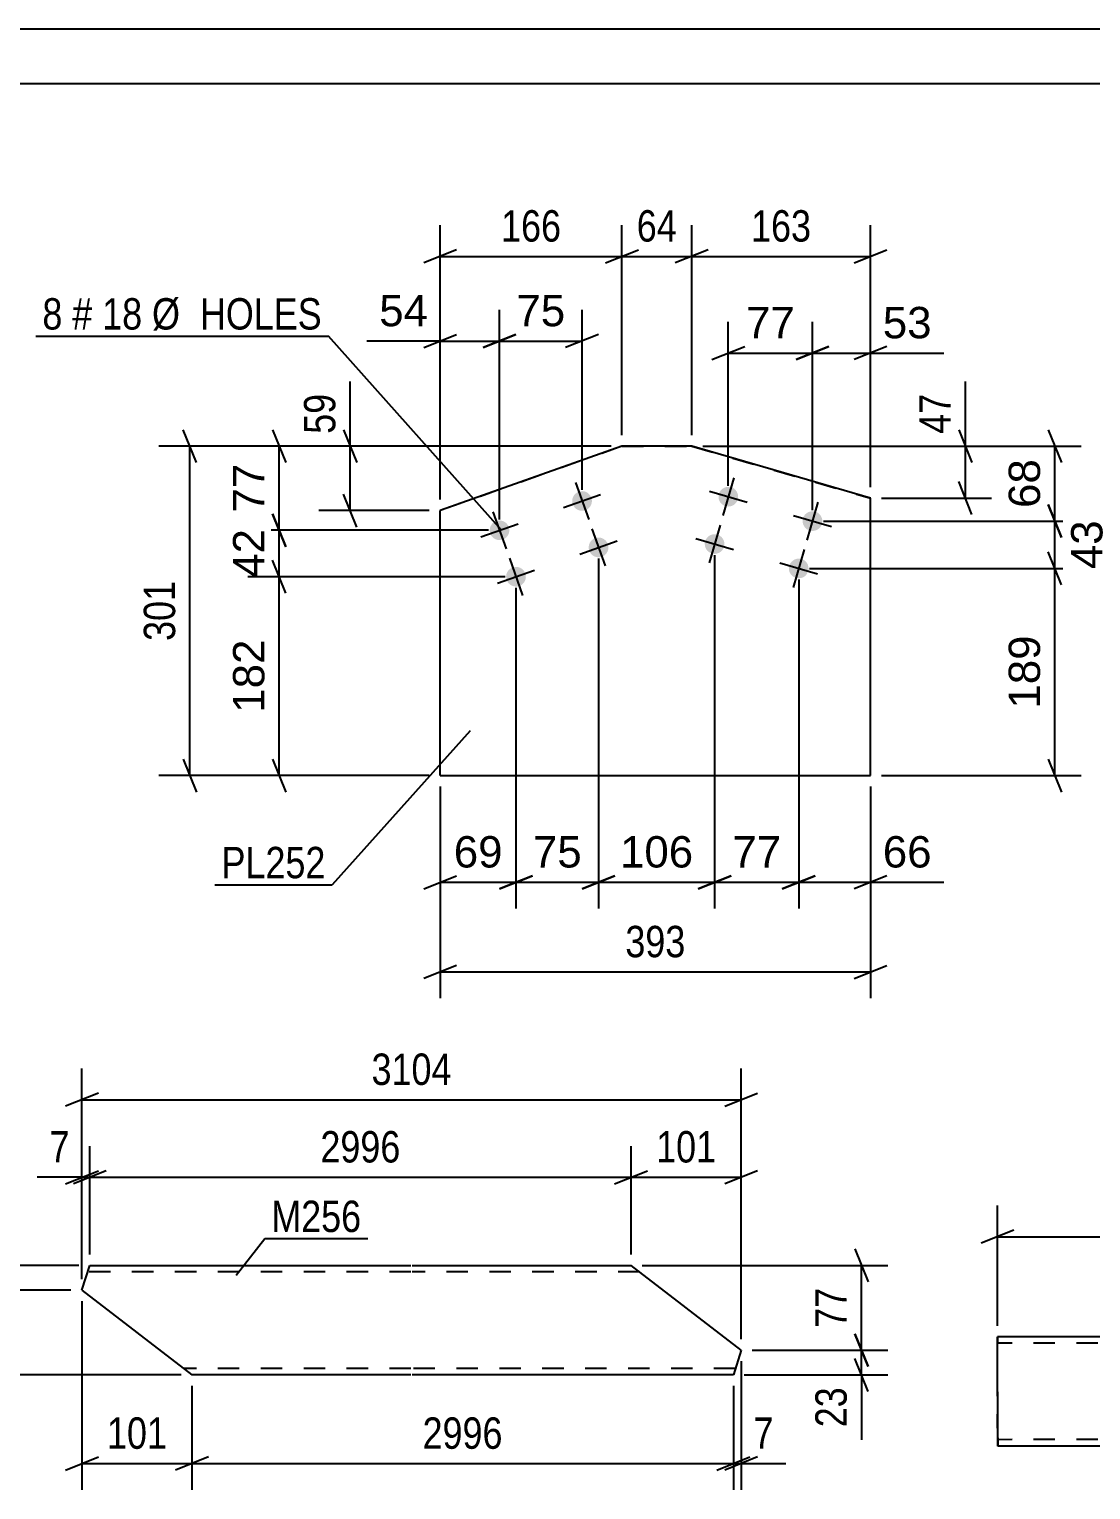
# Model space of a CAD drawing. Header units: millimetres. Extents: x 0 to 420, y 0 to 297.
# Drawn here: x 233.6 to 330.6, y 163.6 to 297 of the extents above; entities that cross this region are included whole.
import ezdxf

# ---------------------------------------------------------------- set-up
doc = ezdxf.new("R2010")
doc.units = ezdxf.units.MM
doc.linetypes.add('DXK_LINE_DOT2', pattern=[3.9198, 1.9599, -1.9599])
doc.styles.add('Arial', font='ARIAL.TTF', dxfattribs={"height": 0.2})
doc.styles.add('Arial Narrow', font='ARIALN.TTF', dxfattribs={"height": 0.2})

# ---------------------------------------------------------------- blocks, each defined once
blk = doc.blocks.new('Unknown-122573175-1113')
at = {"color": 5, "linetype": 'Continuous'}
for p, q in [((420, 297), (0, 297)), ((415, 292), (5, 292))]:
    blk.add_line(p, q, dxfattribs=at)
blk = doc.blocks.new('Part-122573175-2195 - 2179')
at = {"color": 2, "linetype": 'Continuous'}
for p, q in [((238.43, 181.87), (239.15, 184.13)), ((239.15, 184.13), (268.48, 184.13)), ((268.58, 184.13), (288.58, 184.13)), ((298.63, 176.39), (288.58, 184.13)), ((238.43, 181.87), (248.48, 174.13)), ((298.63, 176.39), (297.92, 174.13)), ((268.48, 174.13), (248.48, 174.13)), ((297.92, 174.13), (268.58, 174.13))]:
    blk.add_line(p, q, dxfattribs=at)
at = {"color": 7, "linetype": 'DXK_LINE_DOT2'}
for p, q in [((268.48, 183.53), (238.96, 183.53)), ((289.36, 183.53), (268.58, 183.53)), ((268.48, 174.73), (247.7, 174.73)), ((298.11, 174.73), (268.58, 174.73))]:
    blk.add_line(p, q, dxfattribs=at)
blk = doc.blocks.new('Part-122573175-1900 - 1884')
at = {"color": 2, "linetype": 'Continuous'}
for p, q in [((358.65, 177.63), (322.05, 177.62)), ((322.05, 177.62), (322.05, 177.62)), ((322.05, 177.53), (322.05, 177.62)), ((322.05, 177.27), (322.05, 177.53)), ((358.65, 177.63), (358.65, 177.54)), ((358.65, 177.54), (358.65, 177.28)), ((322.05, 176.88), (322.05, 177.27)), ((322.06, 168.36), (322.05, 176.88)), ((358.65, 177.28), (358.65, 176.89)), ((358.65, 168.37), (358.65, 176.89)), ((322.06, 167.97), (322.06, 168.36)), ((358.65, 168.37), (358.65, 167.98)), ((322.06, 167.71), (322.06, 167.97)), ((322.06, 167.62), (322.06, 167.71)), ((358.65, 167.63), (322.06, 167.62)), ((322.06, 167.62), (322.06, 167.62)), ((358.65, 167.98), (358.65, 167.72)), ((358.65, 167.72), (358.65, 167.63))]:
    blk.add_line(p, q, dxfattribs=at)
at = {"color": 7, "linetype": 'DXK_LINE_DOT2'}
for p, q in [((322.05, 177.62), (322.05, 177.62)), ((322.05, 177.62), (322.05, 177.53)), ((322.05, 177.53), (322.05, 177.27)), ((358.65, 177.54), (358.65, 177.63)), ((358.65, 177.28), (358.65, 177.54)), ((322.05, 177.27), (322.05, 177.02)), ((358.65, 177.03), (322.05, 177.02)), ((322.06, 168.27), (322.05, 177.02)), ((322.05, 177.02), (322.05, 177.02)), ((322.05, 176.97), (322.05, 177.02)), ((322.05, 176.97), (322.05, 177.02)), ((322.06, 168.59), (322.05, 176.97)), ((322.05, 176.88), (322.05, 176.97)), ((322.05, 176.84), (322.05, 176.88)), ((322.05, 176.65), (322.05, 176.84)), ((322.06, 168.4), (322.05, 176.65)), ((358.65, 177.03), (358.65, 177.28)), ((358.65, 168.28), (358.65, 177.03)), ((358.65, 176.99), (358.65, 177.03)), ((358.65, 176.99), (358.65, 177.03)), ((358.65, 168.6), (358.65, 176.99)), ((358.65, 176.89), (358.65, 176.99)), ((358.65, 176.86), (358.65, 176.89)), ((358.65, 176.66), (358.65, 176.86)), ((358.65, 168.41), (358.65, 176.66)), ((322.06, 168.4), (322.06, 168.59)), ((322.06, 168.27), (322.06, 168.4)), ((322.06, 168.4), (322.06, 168.27)), ((322.06, 168.22), (322.06, 168.27)), ((322.06, 168.27), (322.06, 168.22)), ((322.06, 168.27), (322.06, 167.97)), ((358.65, 168.23), (322.06, 168.22)), ((322.06, 168.22), (322.06, 168.22)), ((358.65, 168.41), (358.65, 168.6)), ((358.65, 168.28), (358.65, 168.41)), ((358.65, 168.41), (358.65, 168.28)), ((358.65, 168.23), (358.65, 168.28)), ((358.65, 168.28), (358.65, 168.23)), ((358.65, 167.98), (358.65, 168.28)), ((322.06, 167.97), (322.06, 167.71)), ((322.06, 167.71), (322.06, 167.62)), ((322.06, 167.62), (322.06, 167.62)), ((358.65, 167.72), (358.65, 167.98)), ((358.65, 167.63), (358.65, 167.72))]:
    blk.add_line(p, q, dxfattribs=at)
blk = doc.blocks.new('Bolt-122573175-2556 - 2550')
at = {"linetype": 'Continuous'}
for points in [[(284.95, 254.23, -1), (283.26, 253.62, -1)], [(277.41, 251.55, -1), (275.72, 250.95, -1)], [(286.46, 249.99, -1), (284.76, 249.38, -1)], [(278.92, 247.31, -1), (277.22, 246.71, -1)]]:
    blk.add_hatch(color=1, dxfattribs=at).paths.add_polyline_path(points)
at = {"color": 1, "linetype": 'Continuous'}
for p, q in [((283.5, 255.62), (284.71, 252.23)), ((282.41, 253.32), (285.8, 254.53)), ((275.96, 252.95), (277.17, 249.55)), ((274.87, 250.65), (278.26, 251.85)), ((285.01, 251.38), (286.21, 247.99)), ((283.91, 249.08), (287.31, 250.29)), ((277.47, 248.71), (278.67, 245.31)), ((276.37, 246.41), (279.77, 247.61))]:
    blk.add_line(p, q, dxfattribs=at)
blk = doc.blocks.new('Bolt-122573175-2561 - 2550')
at = {"linetype": 'Continuous'}
for points in [[(297.44, 255.22), (297.63, 255.2), (297.81, 255.15), (297.98, 255.06), (298.12, 254.93), (298.23, 254.78), (298.31, 254.61), (298.36, 254.43), (298.36, 254.24), (298.32, 254.06), (298.25, 253.88), (298.14, 253.73), (298.01, 253.6), (297.85, 253.5), (297.67, 253.44), (297.48, 253.42), (297.29, 253.43), (297.11, 253.49), (296.95, 253.58), (296.81, 253.7), (296.69, 253.85), (296.61, 254.02), (296.57, 254.2), (296.57, 254.39), (296.6, 254.58), (296.67, 254.75), (296.78, 254.9), (296.92, 255.03), (297.08, 255.13), (297.26, 255.19)], [(305.13, 252.99), (305.31, 252.97), (305.49, 252.92), (305.66, 252.83), (305.8, 252.7), (305.92, 252.55), (306, 252.38), (306.04, 252.2), (306.04, 252.01), (306.01, 251.83), (305.93, 251.65), (305.83, 251.5), (305.69, 251.37), (305.53, 251.27), (305.35, 251.21), (305.16, 251.19), (304.98, 251.2), (304.8, 251.26), (304.63, 251.35), (304.49, 251.47), (304.38, 251.62), (304.3, 251.79), (304.25, 251.97), (304.25, 252.16), (304.28, 252.35), (304.36, 252.52), (304.46, 252.68), (304.6, 252.8), (304.76, 252.9), (304.94, 252.96)], [(296.19, 250.89), (296.38, 250.88), (296.56, 250.82), (296.72, 250.73), (296.86, 250.61), (296.98, 250.46), (297.06, 250.29), (297.1, 250.11), (297.11, 249.92), (297.07, 249.73), (297, 249.56), (296.89, 249.41), (296.75, 249.28), (296.59, 249.18), (296.41, 249.12), (296.23, 249.09), (296.04, 249.11), (295.86, 249.16), (295.7, 249.26), (295.55, 249.38), (295.44, 249.53), (295.36, 249.7), (295.32, 249.88), (295.31, 250.07), (295.35, 250.25), (295.42, 250.43), (295.53, 250.58), (295.66, 250.71), (295.83, 250.81), (296, 250.87)], [(303.87, 248.67), (304.06, 248.65), (304.24, 248.6), (304.41, 248.5), (304.55, 248.38), (304.66, 248.23), (304.74, 248.06), (304.78, 247.88), (304.79, 247.69), (304.75, 247.51), (304.68, 247.33), (304.57, 247.18), (304.44, 247.05), (304.28, 246.95), (304.1, 246.89), (303.91, 246.87), (303.72, 246.88), (303.54, 246.94), (303.38, 247.03), (303.24, 247.15), (303.12, 247.3), (303.04, 247.47), (303, 247.65), (302.99, 247.84), (303.03, 248.03), (303.1, 248.2), (303.21, 248.35), (303.35, 248.48), (303.51, 248.58), (303.69, 248.64)]]:
    blk.add_hatch(color=1, dxfattribs=at).paths.add_polyline_path(points)
at = {"color": 1, "linetype": 'Continuous'}
for p, q in [((297.96, 256.05), (296.96, 252.59)), ((295.73, 254.82), (299.19, 253.81)), ((305.65, 253.82), (304.64, 250.36)), ((303.42, 252.59), (306.87, 251.59)), ((296.71, 251.72), (295.71, 248.27)), ((294.48, 250.5), (297.94, 249.49)), ((304.39, 249.49), (303.39, 246.04)), ((302.16, 248.27), (305.62, 247.26))]:
    blk.add_line(p, q, dxfattribs=at)
blk = doc.blocks.new('Part-122573175-2576 - 2550')
at = {"color": 2, "linetype": 'Continuous'}
for p, q in [((287.75, 258.93), (271.15, 253.05)), ((294.12, 258.93), (287.75, 258.93)), ((287.75, 258.93), (287.75, 258.93)), ((310.44, 254.19), (294.12, 258.93)), ((294.12, 258.93), (294.12, 258.93)), ((310.44, 228.85), (310.44, 254.19)), ((271.15, 228.85), (271.15, 253.05)), ((271.15, 228.85), (310.44, 228.85))]:
    blk.add_line(p, q, dxfattribs=at)
at = {"color": 7, "linetype": 'DXK_LINE_DOT2'}
for p, q in [((287.75, 258.93), (271.15, 253.05)), ((287.75, 258.93), (294.12, 258.93)), ((294.12, 258.93), (310.44, 254.19)), ((271.15, 228.85), (310.44, 228.85))]:
    blk.add_line(p, q, dxfattribs=at)
blk = doc.blocks.new('StraightDimension-122573175-2312 - 2179')
at = {"color": 7, "linetype": 'Continuous'}
for p, q in [((309.02, 177.89), (310.22, 174.89)), ((299.63, 176.39), (312.02, 176.39)), ((309.62, 174.13), (309.62, 176.39)), ((310.22, 172.63), (309.02, 175.63)), ((298.92, 174.13), (312.02, 174.13)), ((309.62, 174.13), (309.62, 168.22)), ((309.62, 174.13), (309.62, 168.22))]:
    blk.add_line(p, q, dxfattribs=at)
at = {"color": 0}
blk.add_wipeout([(308.87, 173.6), (304.67, 173.6), (304.67, 168.75), (308.87, 168.75)], dxfattribs=at)
at = {"color": 3, "style": 'Arial Narrow'}
blk.add_text('23', height=2.863, rotation=90.0002, dxfattribs=at).set_placement((308.27, 169.35))
blk = doc.blocks.new('StraightDimension-122573175-2231 - 2179')
at = {"color": 7, "linetype": 'Continuous'}
for p, q in [((238.43, 182.87), (238.43, 202.11)), ((298.63, 177.39), (298.63, 202.11)), ((239.93, 199.86), (236.93, 198.66)), ((238.43, 199.26), (298.63, 199.26)), ((297.13, 198.66), (300.13, 199.86))]:
    blk.add_line(p, q, dxfattribs=at)
at = {"color": 0}
blk.add_wipeout([(272.79, 200.01), (272.79, 204.21), (264.28, 204.21), (264.28, 200.01)], dxfattribs=at)
at = {"color": 3, "style": 'Arial Narrow'}
blk.add_text('3104', height=2.863, dxfattribs=at).set_placement((264.88, 200.61))
blk = doc.blocks.new('StraightDimension-122573175-2368 - 2179')
at = {"color": 7, "linetype": 'Continuous'}
for p, q in [((238.43, 182.87), (238.43, 195.03)), ((239.15, 185.13), (239.15, 195.03)), ((238.43, 192.18), (234.35, 192.18)), ((238.43, 192.18), (234.35, 192.18)), ((236.93, 191.58), (239.93, 192.78)), ((240.65, 192.78), (237.65, 191.58)), ((238.43, 192.18), (239.15, 192.18))]:
    blk.add_line(p, q, dxfattribs=at)
at = {"color": 0}
blk.add_wipeout([(237.91, 192.93), (237.91, 197.13), (234.88, 197.13), (234.88, 192.93)], dxfattribs=at)
at = {"color": 3, "style": 'Arial Narrow'}
blk.add_text('7', height=2.86, dxfattribs=at).set_placement((235.48, 193.53))
blk = doc.blocks.new('StraightDimension-122573175-2198 - 2179')
at = {"color": 7, "linetype": 'Continuous'}
for p, q in [((223.23, 185.63), (224.43, 182.63)), ((238.15, 184.13), (220.98, 184.13)), ((223.83, 174.13), (223.83, 184.13)), ((224.43, 172.63), (223.23, 175.63)), ((247.48, 174.13), (220.98, 174.13))]:
    blk.add_line(p, q, dxfattribs=at)
at = {"color": 0}
blk.add_wipeout([(223.08, 183.06), (218.88, 183.06), (218.88, 175.19), (223.08, 175.19)], dxfattribs=at)
at = {"color": 3, "style": 'Arial'}
blk.add_text('100', height=2.865, rotation=90.0002, dxfattribs=at).set_placement((222.48, 175.79))
blk = doc.blocks.new('StraightDimension-122573175-2268 - 2179')
at = {"color": 7, "linetype": 'Continuous'}
for p, q in [((229.3, 183.37), (230.5, 180.37)), ((237.43, 181.87), (227.05, 181.87)), ((229.9, 174.13), (229.9, 181.87)), ((230.5, 172.63), (229.3, 175.63)), ((247.48, 174.13), (227.05, 174.13))]:
    blk.add_line(p, q, dxfattribs=at)
at = {"color": 0}
blk.add_wipeout([(229.15, 180.43), (224.95, 180.43), (224.95, 175.57), (229.15, 175.57)], dxfattribs=at)
at = {"color": 3, "style": 'Arial Narrow'}
blk.add_text('77', height=2.863, rotation=90.0002, dxfattribs=at).set_placement((228.55, 176.17))
blk = doc.blocks.new('StraightDimension-122573175-2244 - 2179')
at = {"color": 7, "linetype": 'Continuous'}
for p, q in [((229.9, 184.13), (229.9, 190.04)), ((229.9, 184.13), (229.9, 190.04)), ((229.3, 185.63), (230.5, 182.63)), ((238.15, 184.13), (227.05, 184.13)), ((229.9, 181.87), (229.9, 184.13)), ((230.5, 180.37), (229.3, 183.37)), ((237.43, 181.87), (227.05, 181.87))]:
    blk.add_line(p, q, dxfattribs=at)
at = {"color": 0}
blk.add_wipeout([(229.15, 189.51), (224.95, 189.51), (224.95, 184.65), (229.15, 184.65)], dxfattribs=at)
at = {"color": 3, "style": 'Arial Narrow'}
blk.add_text('23', height=2.863, rotation=90.0002, dxfattribs=at).set_placement((228.55, 185.25))
blk = doc.blocks.new('StraightDimension-122573175-2293 - 2179')
at = {"color": 7, "linetype": 'Continuous'}
for p, q in [((309.02, 185.63), (310.22, 182.63)), ((289.58, 184.13), (312.02, 184.13)), ((309.62, 176.39), (309.62, 184.13)), ((310.22, 174.89), (309.02, 177.89)), ((299.63, 176.39), (312.02, 176.39))]:
    blk.add_line(p, q, dxfattribs=at)
at = {"color": 0}
blk.add_wipeout([(308.87, 182.69), (304.67, 182.69), (304.67, 177.83), (308.87, 177.83)], dxfattribs=at)
at = {"color": 3, "style": 'Arial Narrow'}
blk.add_text('77', height=2.863, rotation=90.0002, dxfattribs=at).set_placement((308.27, 178.43))
blk = doc.blocks.new('StraightDimension-122573175-2403 - 2179')
at = {"color": 7, "linetype": 'Continuous'}
for p, q in [((248.48, 173.13), (248.48, 163.64)), ((297.92, 173.13), (297.92, 163.64)), ((249.98, 166.64), (246.98, 165.44)), ((248.48, 166.04), (297.92, 166.04)), ((296.42, 165.44), (299.42, 166.64))]:
    blk.add_line(p, q, dxfattribs=at)
at = {"color": 0}
blk.add_wipeout([(277.46, 166.79), (277.46, 170.99), (268.94, 170.99), (268.94, 166.79)], dxfattribs=at)
at = {"color": 3, "style": 'Arial Narrow'}
blk.add_text('2996', height=2.863, dxfattribs=at).set_placement((269.54, 167.39))
blk = doc.blocks.new('StraightDimension-122573175-2339 - 2179')
at = {"color": 7, "linetype": 'Continuous'}
for p, q in [((239.15, 185.13), (239.15, 195.03)), ((288.58, 185.13), (288.58, 195.03)), ((240.65, 192.78), (237.65, 191.58)), ((239.15, 192.18), (288.58, 192.18)), ((287.08, 191.58), (290.08, 192.78))]:
    blk.add_line(p, q, dxfattribs=at)
at = {"color": 0}
blk.add_wipeout([(268.12, 192.93), (268.12, 197.13), (259.61, 197.13), (259.61, 192.93)], dxfattribs=at)
at = {"color": 3, "style": 'Arial Narrow'}
blk.add_text('2996', height=2.863, dxfattribs=at).set_placement((260.21, 193.53))
blk = doc.blocks.new('StraightDimension-122573175-2356 - 2179')
at = {"color": 7, "linetype": 'Continuous'}
for p, q in [((288.58, 185.13), (288.58, 195.03)), ((298.63, 177.39), (298.63, 195.03)), ((287.08, 191.58), (290.08, 192.78)), ((288.58, 192.18), (298.63, 192.18)), ((300.13, 192.78), (297.13, 191.58))]:
    blk.add_line(p, q, dxfattribs=at)
at = {"color": 0}
blk.add_wipeout([(296.95, 192.93), (296.95, 197.13), (290.27, 197.13), (290.27, 192.93)], dxfattribs=at)
at = {"color": 3, "style": 'Arial Narrow'}
blk.add_text('101', height=2.863, dxfattribs=at).set_placement((290.87, 193.53))
blk = doc.blocks.new('StraightDimension-122573175-2386 - 2179')
at = {"color": 7, "linetype": 'Continuous'}
for p, q in [((238.43, 180.87), (238.43, 163.64)), ((248.48, 173.13), (248.48, 163.64)), ((236.93, 165.44), (239.93, 166.64)), ((238.43, 166.04), (248.48, 166.04)), ((249.98, 166.64), (246.98, 165.44))]:
    blk.add_line(p, q, dxfattribs=at)
at = {"color": 0}
blk.add_wipeout([(246.8, 166.79), (246.8, 170.99), (240.12, 170.99), (240.12, 166.79)], dxfattribs=at)
at = {"color": 3, "style": 'Arial Narrow'}
blk.add_text('101', height=2.863, dxfattribs=at).set_placement((240.72, 167.39))
blk = doc.blocks.new('StraightDimension-122573175-2427 - 2179')
at = {"color": 7, "linetype": 'Continuous'}
for p, q in [((298.63, 175.39), (298.63, 163.64)), ((297.92, 173.13), (297.92, 163.64)), ((296.42, 165.44), (299.42, 166.64)), ((300.13, 166.64), (297.13, 165.44)), ((297.92, 166.04), (298.63, 166.04)), ((298.63, 166.04), (302.71, 166.04)), ((298.63, 166.04), (302.71, 166.04))]:
    blk.add_line(p, q, dxfattribs=at)
at = {"color": 0}
blk.add_wipeout([(302.19, 166.79), (302.19, 170.99), (299.16, 170.99), (299.16, 166.79)], dxfattribs=at)
at = {"color": 3, "style": 'Arial Narrow'}
blk.add_text('7', height=2.86, dxfattribs=at).set_placement((299.76, 167.39))
blk = doc.blocks.new('StraightDimension-122573175-1902 - 1884')
at = {"color": 7, "linetype": 'Continuous'}
for p, q in [((322.05, 178.62), (322.05, 189.6)), ((358.65, 178.63), (358.65, 189.6)), ((323.55, 187.35), (320.55, 186.15)), ((322.05, 186.75), (358.65, 186.75)), ((357.15, 186.15), (360.15, 187.35))]:
    blk.add_line(p, q, dxfattribs=at)
at = {"color": 0}
blk.add_wipeout([(343.69, 187.5), (343.69, 191.7), (337.01, 191.7), (337.01, 187.5)], dxfattribs=at)
at = {"color": 3, "style": 'Arial Narrow'}
blk.add_text('366', height=2.863, dxfattribs=at).set_placement((337.61, 188.1))
blk = doc.blocks.new('StraightDimension-122573175-2586 - 2550')
at = {"color": 7, "linetype": 'Continuous'}
for p, q in [((327.88, 246.27), (326.68, 249.27)), ((304.89, 247.77), (329.68, 247.77)), ((327.28, 228.85), (327.28, 247.77)), ((326.68, 230.35), (327.88, 227.35)), ((311.44, 228.85), (329.68, 228.85))]:
    blk.add_line(p, q, dxfattribs=at)
at = {"color": 0}
blk.add_wipeout([(326.53, 242.24), (322.33, 242.24), (322.33, 234.37), (326.53, 234.37)], dxfattribs=at)
at = {"color": 3, "style": 'Arial'}
blk.add_text('189', height=2.865, rotation=90.0002, dxfattribs=at).set_placement((325.93, 234.97))
blk = doc.blocks.new('StraightDimension-122573175-2578 - 2550')
at = {"color": 7, "linetype": 'Continuous'}
for p, q in [((326.68, 260.43), (327.88, 257.43)), ((295.12, 258.93), (329.68, 258.93)), ((327.28, 252.09), (327.28, 258.93)), ((327.88, 250.59), (326.68, 253.59)), ((306.15, 252.09), (329.68, 252.09))]:
    blk.add_line(p, q, dxfattribs=at)
at = {"color": 0}
blk.add_wipeout([(326.53, 258.33), (322.33, 258.33), (322.33, 252.69), (326.53, 252.69)], dxfattribs=at)
at = {"color": 3, "style": 'Arial'}
blk.add_text('68', height=2.865, rotation=90.0002, dxfattribs=at).set_placement((325.93, 253.29))
blk = doc.blocks.new('StraightDimension-122573175-2592 - 2550')
at = {"color": 7, "linetype": 'Continuous'}
for p, q in [((326.68, 253.59), (327.88, 250.59)), ((306.15, 252.09), (330.13, 252.09)), ((327.28, 247.77), (327.28, 252.09)), ((327.88, 246.27), (326.68, 249.27)), ((304.89, 247.77), (330.13, 247.77))]:
    blk.add_line(p, q, dxfattribs=at)
at = {"color": 0}
blk.add_wipeout([(332.23, 252.75), (328.03, 252.75), (328.03, 247.1), (332.23, 247.1)], dxfattribs=at)
at = {"color": 3, "style": 'Arial'}
blk.add_text('43', height=2.865, rotation=90.0002, dxfattribs=at).set_placement((331.63, 247.7))
blk = doc.blocks.new('StraightDimension-122573175-2699 - 2550')
at = {"color": 7, "linetype": 'Continuous'}
for p, q in [((278.07, 246.01), (278.07, 216.71)), ((271.15, 227.85), (271.15, 216.71)), ((269.65, 218.51), (272.65, 219.71)), ((271.15, 219.11), (278.07, 219.11)), ((279.57, 219.71), (276.57, 218.51))]:
    blk.add_line(p, q, dxfattribs=at)
at = {"color": 0}
blk.add_wipeout([(277.44, 219.86), (277.44, 224.06), (271.79, 224.06), (271.79, 219.86)], dxfattribs=at)
at = {"color": 3, "style": 'Arial'}
blk.add_text('69', height=2.865, dxfattribs=at).set_placement((272.39, 220.46))
blk = doc.blocks.new('StraightDimension-122573175-2601 - 2550')
at = {"color": 7, "linetype": 'Continuous'}
for p, q in [((255.84, 260.43), (257.04, 257.43)), ((286.75, 258.93), (253.59, 258.93)), ((256.44, 251.25), (256.44, 258.93)), ((257.04, 249.75), (255.84, 252.75)), ((275.57, 251.25), (253.59, 251.25))]:
    blk.add_line(p, q, dxfattribs=at)
at = {"color": 0}
blk.add_wipeout([(255.69, 257.92), (251.49, 257.92), (251.49, 252.27), (255.69, 252.27)], dxfattribs=at)
at = {"color": 3, "style": 'Arial'}
blk.add_text('77', height=2.865, rotation=90.0002, dxfattribs=at).set_placement((255.09, 252.87))
blk = doc.blocks.new('StraightDimension-122573175-2609 - 2550')
at = {"color": 7, "linetype": 'Continuous'}
for p, q in [((255.84, 252.75), (257.04, 249.75)), ((275.57, 251.25), (253.59, 251.25)), ((256.44, 247.01), (256.44, 251.25)), ((257.04, 245.51), (255.84, 248.51)), ((277.07, 247.01), (253.59, 247.01))]:
    blk.add_line(p, q, dxfattribs=at)
at = {"color": 0}
blk.add_wipeout([(255.69, 251.95), (251.49, 251.95), (251.49, 246.31), (255.69, 246.31)], dxfattribs=at)
at = {"color": 3, "style": 'Arial'}
blk.add_text('42', height=2.865, rotation=90.0002, dxfattribs=at).set_placement((255.09, 246.91))
blk = doc.blocks.new('StraightDimension-122573175-2617 - 2550')
at = {"color": 7, "linetype": 'Continuous'}
for p, q in [((257.04, 245.51), (255.84, 248.51)), ((277.07, 247.01), (253.59, 247.01)), ((256.44, 228.85), (256.44, 247.01)), ((255.84, 230.35), (257.04, 227.35)), ((270.15, 228.85), (253.59, 228.85))]:
    blk.add_line(p, q, dxfattribs=at)
at = {"color": 0}
blk.add_wipeout([(255.69, 241.86), (251.49, 241.86), (251.49, 233.99), (255.69, 233.99)], dxfattribs=at)
at = {"color": 3, "style": 'Arial'}
blk.add_text('182', height=2.865, rotation=90.0002, dxfattribs=at).set_placement((255.09, 234.59))
blk = doc.blocks.new('StraightDimension-122573175-2688 - 2550')
at = {"color": 7, "linetype": 'Continuous'}
for p, q in [((271.15, 254.05), (271.15, 271.38)), ((276.57, 252.25), (276.57, 271.38)), ((271.15, 268.53), (264.46, 268.53)), ((271.15, 268.53), (264.46, 268.53)), ((269.65, 267.93), (272.65, 269.13)), ((271.15, 268.53), (276.57, 268.53)), ((278.07, 269.13), (275.07, 267.93))]:
    blk.add_line(p, q, dxfattribs=at)
at = {"color": 0}
blk.add_wipeout([(270.63, 269.28), (270.63, 273.48), (264.98, 273.48), (264.98, 269.28)], dxfattribs=at)
at = {"color": 3, "style": 'Arial'}
blk.add_text('54', height=2.865, dxfattribs=at).set_placement((265.58, 269.88))
blk = doc.blocks.new('StraightDimension-122573175-2624 - 2550')
at = {"color": 7, "linetype": 'Continuous'}
for p, q in [((287.75, 259.93), (287.75, 279.11)), ((294.12, 259.93), (294.12, 279.11)), ((286.25, 275.66), (289.25, 276.86)), ((287.75, 276.26), (294.12, 276.26)), ((295.62, 276.86), (292.62, 275.66))]:
    blk.add_line(p, q, dxfattribs=at)
at = {"color": 0}
blk.add_wipeout([(293.36, 277.01), (293.36, 281.21), (288.5, 281.21), (288.5, 277.01)], dxfattribs=at)
at = {"color": 3, "style": 'Arial Narrow'}
blk.add_text('64', height=2.863, dxfattribs=at).set_placement((289.1, 277.61))
blk = doc.blocks.new('StraightDimension-122573175-2634 - 2550')
at = {"color": 7, "linetype": 'Continuous'}
for p, q in [((294.12, 259.93), (294.12, 279.11)), ((310.44, 255.19), (310.44, 279.11)), ((295.62, 276.86), (292.62, 275.66)), ((294.12, 276.26), (310.44, 276.26)), ((308.94, 275.66), (311.94, 276.86))]:
    blk.add_line(p, q, dxfattribs=at)
at = {"color": 0}
blk.add_wipeout([(305.62, 277.01), (305.62, 281.21), (298.94, 281.21), (298.94, 277.01)], dxfattribs=at)
at = {"color": 3, "style": 'Arial Narrow'}
blk.add_text('163', height=2.863, dxfattribs=at).set_placement((299.54, 277.61))
blk = doc.blocks.new('StraightDimension-122573175-2644 - 2550')
at = {"color": 7, "linetype": 'Continuous'}
for p, q in [((271.15, 254.05), (271.15, 279.11)), ((287.75, 259.93), (287.75, 279.11)), ((272.65, 276.86), (269.65, 275.66)), ((271.15, 276.26), (287.75, 276.26)), ((286.25, 275.66), (289.25, 276.86))]:
    blk.add_line(p, q, dxfattribs=at)
at = {"color": 0}
blk.add_wipeout([(282.79, 277.01), (282.79, 281.21), (276.11, 281.21), (276.11, 277.01)], dxfattribs=at)
at = {"color": 3, "style": 'Arial Narrow'}
blk.add_text('166', height=2.863, dxfattribs=at).set_placement((276.71, 277.61))
blk = doc.blocks.new('StraightDimension-122573175-2719 - 2550')
at = {"color": 7, "linetype": 'Continuous'}
for p, q in [((285.61, 248.68), (285.61, 216.71)), ((296.21, 248.99), (296.21, 216.71)), ((284.11, 218.51), (287.11, 219.71)), ((285.61, 219.11), (296.21, 219.11)), ((297.71, 219.71), (294.71, 218.51))]:
    blk.add_line(p, q, dxfattribs=at)
at = {"color": 0}
blk.add_wipeout([(294.84, 219.86), (294.84, 224.06), (286.97, 224.06), (286.97, 219.86)], dxfattribs=at)
at = {"color": 3, "style": 'Arial'}
blk.add_text('106', height=2.865, dxfattribs=at).set_placement((287.57, 220.46))
blk = doc.blocks.new('StraightDimension-122573175-2655 - 2550')
at = {"color": 7, "linetype": 'Continuous'}
for p, q in [((271.15, 227.85), (271.15, 208.52)), ((310.44, 227.85), (310.44, 208.52)), ((272.65, 211.52), (269.65, 210.32)), ((271.15, 210.92), (310.44, 210.92)), ((308.94, 210.32), (311.94, 211.52))]:
    blk.add_line(p, q, dxfattribs=at)
at = {"color": 0}
blk.add_wipeout([(294.14, 211.67), (294.14, 215.87), (287.46, 215.87), (287.46, 211.67)], dxfattribs=at)
at = {"color": 3, "style": 'Arial Narrow'}
blk.add_text('393', height=2.863, dxfattribs=at).set_placement((288.06, 212.27))
blk = doc.blocks.new('StraightDimension-122573175-2660 - 2550')
at = {"color": 7, "linetype": 'Continuous'}
for p, q in [((319.11, 258.93), (319.11, 264.84)), ((319.11, 258.93), (319.11, 264.84)), ((318.51, 260.43), (319.71, 257.43)), ((295.12, 258.93), (321.51, 258.93)), ((319.11, 254.19), (319.11, 258.93)), ((319.71, 252.69), (318.51, 255.69)), ((311.44, 254.19), (321.51, 254.19))]:
    blk.add_line(p, q, dxfattribs=at)
at = {"color": 0}
blk.add_wipeout([(318.36, 264.31), (314.16, 264.31), (314.16, 259.46), (318.36, 259.46)], dxfattribs=at)
at = {"color": 3, "style": 'Arial Narrow'}
blk.add_text('47', height=2.863, rotation=90.0002, dxfattribs=at).set_placement((317.76, 260.06))
blk = doc.blocks.new('StraightDimension-122573175-2669 - 2550')
at = {"color": 7, "linetype": 'Continuous'}
for p, q in [((262.92, 258.93), (262.92, 264.84)), ((262.92, 258.93), (262.92, 264.84)), ((262.32, 260.43), (263.52, 257.43)), ((286.75, 258.93), (260.07, 258.93)), ((262.92, 253.05), (262.92, 258.93)), ((263.52, 251.55), (262.32, 254.55)), ((270.15, 253.05), (260.07, 253.05))]:
    blk.add_line(p, q, dxfattribs=at)
at = {"color": 0}
blk.add_wipeout([(262.17, 264.31), (257.97, 264.31), (257.97, 259.46), (262.17, 259.46)], dxfattribs=at)
at = {"color": 3, "style": 'Arial Narrow'}
blk.add_text('59', height=2.863, rotation=90.0002, dxfattribs=at).set_placement((261.57, 260.06))
blk = doc.blocks.new('StraightDimension-122573175-2678 - 2550')
at = {"color": 7, "linetype": 'Continuous'}
for p, q in [((276.57, 252.25), (276.57, 271.38)), ((284.1, 254.93), (284.1, 271.38)), ((275.07, 267.93), (278.07, 269.13)), ((276.57, 268.53), (284.1, 268.53)), ((285.6, 269.13), (282.6, 267.93))]:
    blk.add_line(p, q, dxfattribs=at)
at = {"color": 0}
blk.add_wipeout([(283.16, 269.28), (283.16, 273.48), (277.51, 273.48), (277.51, 269.28)], dxfattribs=at)
at = {"color": 3, "style": 'Arial'}
blk.add_text('75', height=2.865, dxfattribs=at).set_placement((278.11, 269.88))
blk = doc.blocks.new('StraightDimension-122573175-2705 - 2550')
at = {"color": 7, "linetype": 'Continuous'}
for p, q in [((303.89, 246.77), (303.89, 216.71)), ((310.44, 227.85), (310.44, 216.71)), ((302.39, 218.51), (305.39, 219.71)), ((303.89, 219.11), (310.44, 219.11)), ((311.94, 219.71), (308.94, 218.51)), ((310.44, 219.11), (317.14, 219.11)), ((310.44, 219.11), (317.14, 219.11))]:
    blk.add_line(p, q, dxfattribs=at)
at = {"color": 0}
blk.add_wipeout([(316.61, 219.86), (316.61, 224.06), (310.97, 224.06), (310.97, 219.86)], dxfattribs=at)
at = {"color": 3, "style": 'Arial'}
blk.add_text('66', height=2.865, dxfattribs=at).set_placement((311.57, 220.46))
blk = doc.blocks.new('StraightDimension-122573175-2711 - 2550')
at = {"color": 7, "linetype": 'Continuous'}
for p, q in [((296.21, 248.99), (296.21, 216.71)), ((303.89, 246.77), (303.89, 216.71)), ((294.71, 218.51), (297.71, 219.71)), ((296.21, 219.11), (303.89, 219.11)), ((305.39, 219.71), (302.39, 218.51))]:
    blk.add_line(p, q, dxfattribs=at)
at = {"color": 0}
blk.add_wipeout([(302.87, 219.86), (302.87, 224.06), (297.23, 224.06), (297.23, 219.86)], dxfattribs=at)
at = {"color": 3, "style": 'Arial'}
blk.add_text('77', height=2.865, dxfattribs=at).set_placement((297.83, 220.46))
blk = doc.blocks.new('StraightDimension-122573175-2727 - 2550')
at = {"color": 7, "linetype": 'Continuous'}
for p, q in [((285.61, 248.68), (285.61, 216.71)), ((278.07, 246.01), (278.07, 216.71)), ((276.57, 218.51), (279.57, 219.71)), ((278.07, 219.11), (285.61, 219.11)), ((287.11, 219.71), (284.11, 218.51))]:
    blk.add_line(p, q, dxfattribs=at)
at = {"color": 0}
blk.add_wipeout([(284.66, 219.86), (284.66, 224.06), (279.02, 224.06), (279.02, 219.86)], dxfattribs=at)
at = {"color": 3, "style": 'Arial'}
blk.add_text('75', height=2.865, dxfattribs=at).set_placement((279.62, 220.46))
blk = doc.blocks.new('StraightDimension-122573175-2736 - 2550')
at = {"color": 7, "linetype": 'Continuous'}
for p, q in [((305.15, 253.09), (305.15, 270.28)), ((310.44, 255.19), (310.44, 270.28)), ((303.65, 266.83), (306.65, 268.03)), ((305.15, 267.43), (310.44, 267.43)), ((311.94, 268.03), (308.94, 266.83)), ((310.44, 267.43), (317.14, 267.43)), ((310.44, 267.43), (317.14, 267.43))]:
    blk.add_line(p, q, dxfattribs=at)
at = {"color": 0}
blk.add_wipeout([(316.61, 268.18), (316.61, 272.38), (310.97, 272.38), (310.97, 268.18)], dxfattribs=at)
at = {"color": 3, "style": 'Arial'}
blk.add_text('53', height=2.865, dxfattribs=at).set_placement((311.57, 268.78))
blk = doc.blocks.new('StraightDimension-122573175-2746 - 2550')
at = {"color": 7, "linetype": 'Continuous'}
for p, q in [((297.46, 255.32), (297.46, 270.28)), ((305.15, 253.09), (305.15, 270.28)), ((295.96, 266.83), (298.96, 268.03)), ((297.46, 267.43), (305.15, 267.43)), ((306.65, 268.03), (303.65, 266.83))]:
    blk.add_line(p, q, dxfattribs=at)
at = {"color": 0}
blk.add_wipeout([(304.13, 268.18), (304.13, 272.38), (298.48, 272.38), (298.48, 268.18)], dxfattribs=at)
at = {"color": 3, "style": 'Arial'}
blk.add_text('77', height=2.865, dxfattribs=at).set_placement((299.08, 268.78))
blk = doc.blocks.new('StraightDimension-122573175-2757 - 2550')
at = {"color": 7, "linetype": 'Continuous'}
for p, q in [((248.89, 257.43), (247.69, 260.43)), ((286.75, 258.93), (245.44, 258.93)), ((248.29, 228.85), (248.29, 258.93)), ((247.69, 230.35), (248.89, 227.35)), ((270.15, 228.85), (245.44, 228.85))]:
    blk.add_line(p, q, dxfattribs=at)
at = {"color": 0}
blk.add_wipeout([(247.54, 247.23), (243.34, 247.23), (243.34, 240.55), (247.54, 240.55)], dxfattribs=at)
at = {"color": 3, "style": 'Arial Narrow'}
blk.add_text('301', height=2.863, rotation=90.0002, dxfattribs=at).set_placement((246.94, 241.15))
blk = doc.blocks.new('Mark-122573175-2191 - 2179')
at = {"color": 0}
blk.add_wipeout([(263.94, 187.18), (263.94, 190.18), (255.72, 190.18), (255.72, 187.18)], dxfattribs=at)
blk.add_wipeout([(263.94, 187.18), (263.94, 190.18), (255.72, 190.18), (255.72, 187.18)], dxfattribs=at)
at = {"color": 30, "linetype": 'Continuous'}
for p, q in [((252.53, 183.24), (255.12, 186.58)), ((255.12, 186.58), (264.54, 186.58))]:
    blk.add_line(p, q, dxfattribs=at)
at = {"color": 3, "style": 'Arial Narrow'}
blk.add_text('M256', height=2.863, dxfattribs=at).set_placement((255.72, 187.18))
blk = doc.blocks.new('Mark-122573175-2572 - 2550')
at = {"color": 0}
blk.add_wipeout([(260.68, 219.48), (260.68, 222.48), (251.18, 222.48), (251.18, 219.48)], dxfattribs=at)
blk.add_wipeout([(260.68, 219.48), (260.68, 222.48), (251.18, 222.48), (251.18, 219.48)], dxfattribs=at)
at = {"color": 30, "linetype": 'Continuous'}
for p in [(273.89, 232.94), (250.58, 218.88)]:
    blk.add_line(p, (261.28, 218.88), dxfattribs=at)
at = {"color": 3, "style": 'Arial Narrow'}
blk.add_text('PL252', height=2.863, dxfattribs=at).set_placement((251.18, 219.48))
blk = doc.blocks.new('MarkSet-122573175-2763 - 2550')
at = {"color": 0}
for points in [[(236.65, 269.58), (236.65, 272.58), (234.82, 272.58), (234.82, 269.58)], [(239.38, 269.58), (239.38, 272.58), (237.55, 272.58), (237.55, 269.58)], [(243.93, 269.58), (243.93, 272.58), (240.28, 272.58), (240.28, 269.58)], [(260.36, 269.58), (260.36, 272.58), (244.83, 272.58), (244.83, 269.58)]]:
    blk.add_wipeout(points, dxfattribs=at)
for points in [[(236.65, 269.58), (236.65, 272.58), (234.82, 272.58), (234.82, 269.58)], [(239.38, 269.58), (239.38, 272.58), (237.55, 272.58), (237.55, 269.58)], [(243.93, 269.58), (243.93, 272.58), (240.28, 272.58), (240.28, 269.58)], [(260.36, 269.58), (260.36, 272.58), (244.83, 272.58), (244.83, 269.58)]]:
    blk.add_wipeout(points, dxfattribs=at)
at = {"color": 7, "linetype": 'Continuous'}
for p in [(234.22, 268.98), (276.74, 251.25)]:
    blk.add_line(p, (260.96, 268.98), dxfattribs=at)
at = {"color": 3, "style": 'Arial Narrow'}
for s, height, p in [('8', 2.86, (234.82, 269.58)), ('#', 2.86, (237.55, 269.58)), ('18', 2.863, (240.28, 269.58)), ('Ø  HOLES', 2.863, (244.83, 269.58))]:
    blk.add_text(s, height=height, dxfattribs=at).set_placement(p)

msp = doc.modelspace()

# ---------------------------------------------------------------- block references
for name in ['Unknown-122573175-1113', 'Part-122573175-2576 - 2550', 'Bolt-122573175-2561 - 2550', 'Bolt-122573175-2556 - 2550', 'Part-122573175-2195 - 2179', 'Part-122573175-1900 - 1884']:
    msp.add_blockref(name, (0, 0))

# ---------------------------------------------------------------- next in the draw order: block references
for name in ['StraightDimension-122573175-2601 - 2550', 'StraightDimension-122573175-2578 - 2550', 'StraightDimension-122573175-2719 - 2550', 'StraightDimension-122573175-2586 - 2550', 'StraightDimension-122573175-2699 - 2550', 'StraightDimension-122573175-1902 - 1884', 'StraightDimension-122573175-2312 - 2179']:
    msp.add_blockref(name, (0, 0))

# ---------------------------------------------------------------- next in the draw order: block references
for name in ['StraightDimension-122573175-2624 - 2550', 'StraightDimension-122573175-2592 - 2550', 'StraightDimension-122573175-2609 - 2550', 'StraightDimension-122573175-2231 - 2179']:
    msp.add_blockref(name, (0, 0))

# ---------------------------------------------------------------- next in the draw order: block references
for name in ['StraightDimension-122573175-2634 - 2550', 'StraightDimension-122573175-2688 - 2550', 'StraightDimension-122573175-2617 - 2550', 'StraightDimension-122573175-2368 - 2179', 'StraightDimension-122573175-2293 - 2179']:
    msp.add_blockref(name, (0, 0))

# ---------------------------------------------------------------- next in the draw order: block references
for name in ['StraightDimension-122573175-2644 - 2550', 'StraightDimension-122573175-2660 - 2550', 'StraightDimension-122573175-2655 - 2550', 'StraightDimension-122573175-2198 - 2179']:
    msp.add_blockref(name, (0, 0))

# ---------------------------------------------------------------- next in the draw order: block references
for name in ['StraightDimension-122573175-2736 - 2550', 'StraightDimension-122573175-2669 - 2550', 'StraightDimension-122573175-2727 - 2550', 'StraightDimension-122573175-2705 - 2550', 'StraightDimension-122573175-2268 - 2179']:
    msp.add_blockref(name, (0, 0))

# ---------------------------------------------------------------- next in the draw order: block references
for name in ['StraightDimension-122573175-2678 - 2550', 'StraightDimension-122573175-2746 - 2550', 'StraightDimension-122573175-2711 - 2550', 'StraightDimension-122573175-2244 - 2179', 'StraightDimension-122573175-2403 - 2179']:
    msp.add_blockref(name, (0, 0))

# ---------------------------------------------------------------- next in the draw order: block references
for name in ['StraightDimension-122573175-2757 - 2550', 'StraightDimension-122573175-2339 - 2179', 'StraightDimension-122573175-2386 - 2179', 'StraightDimension-122573175-2427 - 2179']:
    msp.add_blockref(name, (0, 0))

# ---------------------------------------------------------------- next in the draw order: block references
for name in ['MarkSet-122573175-2763 - 2550', 'Mark-122573175-2572 - 2550', 'StraightDimension-122573175-2356 - 2179', 'Mark-122573175-2191 - 2179']:
    msp.add_blockref(name, (0, 0))

doc.saveas('drawing.dxf')
